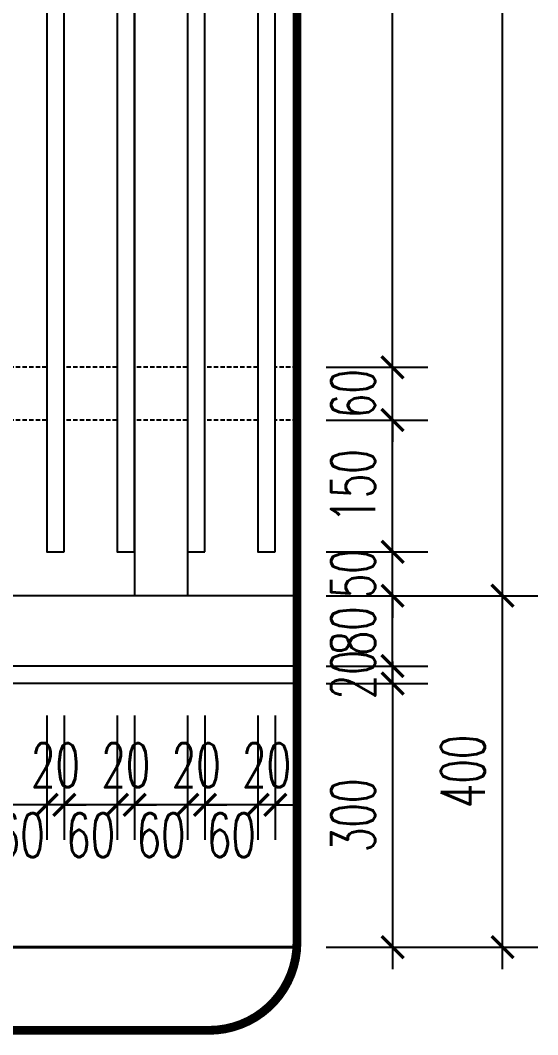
# Model space of a CAD drawing. Header units: millimetres. Extents: x -229618 to 2906, y -178063 to 96806.
# Drawn here: x -130483 to -129306, y -75775 to -73465 of the extents above; entities that cross this region are included whole.
import ezdxf

# ---------------------------------------------------------------- set-up
doc = ezdxf.new("R2010")
doc.units = ezdxf.units.MM
doc.header["$LTSCALE"] = 200
doc.header["$MEASUREMENT"] = 0
doc.header["$PDMODE"] = 3
doc.header["$PDSIZE"] = 50
doc.linetypes.add('DASHED2', pattern=[0.375, 0.25, -0.125])
doc.linetypes.add('HIDDEN', pattern=[0.375, 0.25, -0.125])
doc.layers.get('0').update_dxf_attribs({"color": 95, "linetype": 'CONTINUOUS'})
doc.layers.get('DEFPOINTS').update_dxf_attribs({"linetype": 'CONTINUOUS'})
doc.layers.add('cat', color=1, linetype='CONTINUOUS', lineweight=40)
doc.layers.add('khuat', color=8, linetype='DASHED2', lineweight=15)
for name, color, linetype in [('CUA', 145, 'CONTINUOUS'), ('DIM', 251, 'CONTINUOUS'), ('NETTHAY', 252, 'CONTINUOUS')]:
    doc.layers.add(name, color=color, linetype=linetype)
doc.styles.add('Scale', font='vnsimli.shx', dxfattribs={"width": 0.65, "bigfont": 'bigfont.shx'})
doc.dimstyles.new('Scale', dxfattribs={"dimscale": 75, "dimtxt": 2, "dimasz": 1, "dimexe": 1.6, "dimexo": 0, "dimgap": 0.8, "dimtad": 1, "dimdec": 0, "dimzin": 0, "dimdsep": 46, "dimtxsty": 'Scale', "dimblk": 'ARCHTICK', "dimcen": 0.1, "dimdle": 1, "dimclrd": 256, "dimclre": 256, "dimclrt": 3, "dimadec": 0, "dimazin": 0, "dimtfac": 1, "dimtdec": 0, "dimtix": 1, "dimtmove": 2, "dimatfit": 3, "dimldrblk": 'ARCHTICK', "dimfxl": 0, "dimtolj": 1, "dimtzin": 0, "dimarcsym": 0})

# ---------------------------------------------------------------- blocks, each defined once
blk = doc.blocks.new('_ArchTick')
at = {"color": 0, "linetype": 'ByBlock', "const_width": 0.15}
blk.add_lwpolyline([(-0.5, -0.5), (0.5, 0.5)], dxfattribs=at)
blk = doc.blocks.new('*D1449')
at = {"layer": 'DEFPOINTS', "color": 0, "linetype": 'Continuous'}
for p in [(-129942.5, -75047.8), (-129902.5, -75047.8), (-129942.5, -75251.3)]:
    blk.add_point(p, dxfattribs=at)
at = {"layer": 'DIM', "linetype": 'Continuous', "lineweight": -2}
for p, q in [((-129942.5, -75047.8), (-129942.5, -75331.3)), ((-129902.5, -75047.8), (-129902.5, -75331.3)), ((-129942.5, -75251.3), (-129992.5, -75251.3)), ((-129902.5, -75251.3), (-129942.5, -75251.3)), ((-129902.5, -75251.3), (-129852.5, -75251.3))]:
    blk.add_line(p, q, dxfattribs=at)
at = {"layer": 'DIM', "linetype": 'Continuous', "lineweight": -2, "xscale": 50, "yscale": 50, "zscale": 50}
blk.add_blockref('_ArchTick', (-129942.5, -75251.3), dxfattribs=at)
at = {"layer": 'DIM', "linetype": 'Continuous', "lineweight": -2, "xscale": 50, "yscale": 50, "zscale": 50, "rotation": 180}
blk.add_blockref('_ArchTick', (-129902.5, -75251.3), dxfattribs=at)
at = {"layer": 'DIM', "color": 3, "linetype": 'Continuous', "insert": (-129922.5, -75161.3), "char_height": 100, "attachment_point": 5, "style": 'Scale'}
blk.add_mtext('\\A1;20', dxfattribs=at)
blk = doc.blocks.new('*D1450')
at = {"layer": 'DEFPOINTS', "color": 0, "linetype": 'Continuous'}
for p in [(-130062.5, -75047.8), (-129942.5, -75047.8), (-130062.5, -75251.3)]:
    blk.add_point(p, dxfattribs=at)
at = {"layer": 'DIM', "linetype": 'Continuous', "lineweight": -2}
for p, q in [((-130062.5, -75047.8), (-130062.5, -75331.3)), ((-129942.5, -75047.8), (-129942.5, -75331.3)), ((-129892.5, -75251.3), (-130112.5, -75251.3))]:
    blk.add_line(p, q, dxfattribs=at)
at = {"layer": 'DIM', "linetype": 'Continuous', "lineweight": -2, "xscale": 50, "yscale": 50, "zscale": 50, "rotation": 180}
blk.add_blockref('_ArchTick', (-130062.5, -75251.3), dxfattribs=at)
at = {"layer": 'DIM', "linetype": 'Continuous', "lineweight": -2, "xscale": 50, "yscale": 50, "zscale": 50}
blk.add_blockref('_ArchTick', (-129942.5, -75251.3), dxfattribs=at)
at = {"layer": 'DIM', "color": 3, "linetype": 'Continuous', "insert": (-130002.5, -75320.4), "char_height": 100, "attachment_point": 5, "style": 'Scale'}
blk.add_mtext('\\A1;60', dxfattribs=at)
blk = doc.blocks.new('*D1457')
at = {"layer": 'DEFPOINTS', "color": 0, "linetype": 'Continuous'}
for p in [(-129786.9, -74935.3), (-129635.8, -74935.3), (-129786.9, -74975.3)]:
    blk.add_point(p, dxfattribs=at)
at = {"layer": 'DIM', "linetype": 'Continuous', "lineweight": -2}
for p, q in [((-129635.8, -74935.3), (-129635.8, -74885.3)), ((-129786.9, -74935.3), (-129555.8, -74935.3)), ((-129635.8, -74975.3), (-129635.8, -74935.3)), ((-129786.9, -74975.3), (-129555.8, -74975.3)), ((-129635.8, -74975.3), (-129635.8, -75025.3))]:
    blk.add_line(p, q, dxfattribs=at)
at = {"layer": 'DIM', "linetype": 'Continuous', "lineweight": -2, "xscale": 50, "yscale": 50, "zscale": 50}
for p, rotation in [((-129635.8, -74935.3), 270), ((-129635.8, -74975.3), 90)]:
    blk.add_blockref('_ArchTick', p, dxfattribs=dict(at, rotation=rotation))
at = {"layer": 'DIM', "color": 3, "linetype": 'Continuous', "insert": (-129725.8, -74955.3), "char_height": 100, "attachment_point": 5, "rotation": 90, "style": 'Scale'}
blk.add_mtext('\\A1;20', dxfattribs=at)
blk = doc.blocks.new('*D1458')
at = {"layer": 'DEFPOINTS', "color": 0, "linetype": 'Continuous'}
for p in [(-129786.9, -74775.3), (-129635.8, -74775.3), (-129786.9, -74935.3)]:
    blk.add_point(p, dxfattribs=at)
at = {"layer": 'DIM', "linetype": 'Continuous', "lineweight": -2}
for p, q in [((-129635.8, -74775.3), (-129635.8, -74725.3)), ((-129786.9, -74775.3), (-129555.8, -74775.3)), ((-129635.8, -74935.3), (-129635.8, -74775.3)), ((-129786.9, -74935.3), (-129555.8, -74935.3)), ((-129635.8, -74935.3), (-129635.8, -74985.3))]:
    blk.add_line(p, q, dxfattribs=at)
at = {"layer": 'DIM', "linetype": 'Continuous', "lineweight": -2, "xscale": 50, "yscale": 50, "zscale": 50}
for p, rotation in [((-129635.8, -74775.3), 270), ((-129635.8, -74935.3), 90)]:
    blk.add_blockref('_ArchTick', p, dxfattribs=dict(at, rotation=rotation))
at = {"layer": 'DIM', "color": 3, "linetype": 'Continuous', "insert": (-129725.8, -74855.3), "char_height": 100, "attachment_point": 5, "rotation": 90, "style": 'Scale'}
blk.add_mtext('\\A1;80', dxfattribs=at)
blk = doc.blocks.new('*D1459')
at = {"layer": 'DEFPOINTS', "color": 0, "linetype": 'Continuous'}
for p in [(-129786.9, -74675.3), (-129635.8, -74675.3), (-129786.9, -74775.3)]:
    blk.add_point(p, dxfattribs=at)
at = {"layer": 'DIM', "linetype": 'Continuous', "lineweight": -2}
for p, q in [((-129635.8, -74675.3), (-129635.8, -74625.3)), ((-129786.9, -74675.3), (-129555.8, -74675.3)), ((-129635.8, -74775.3), (-129635.8, -74675.3)), ((-129786.9, -74775.3), (-129555.8, -74775.3)), ((-129635.8, -74775.3), (-129635.8, -74825.3))]:
    blk.add_line(p, q, dxfattribs=at)
at = {"layer": 'DIM', "linetype": 'Continuous', "lineweight": -2, "xscale": 50, "yscale": 50, "zscale": 50}
for p, rotation in [((-129635.8, -74675.3), 270), ((-129635.8, -74775.3), 90)]:
    blk.add_blockref('_ArchTick', p, dxfattribs=dict(at, rotation=rotation))
at = {"layer": 'DIM', "color": 3, "linetype": 'Continuous', "insert": (-129725.8, -74725.3), "char_height": 100, "attachment_point": 5, "rotation": 90, "style": 'Scale'}
blk.add_mtext('\\A1;50', dxfattribs=at)
blk = doc.blocks.new('*D1460')
at = {"layer": 'DEFPOINTS', "color": 0, "linetype": 'Continuous'}
for p in [(-129786.9, -74375.3), (-129635.8, -74375.3), (-129786.9, -74675.3)]:
    blk.add_point(p, dxfattribs=at)
at = {"layer": 'DIM', "linetype": 'Continuous', "lineweight": -2}
for p, q in [((-129635.8, -74725.3), (-129635.8, -74325.3)), ((-129786.9, -74375.3), (-129555.8, -74375.3)), ((-129786.9, -74675.3), (-129555.8, -74675.3))]:
    blk.add_line(p, q, dxfattribs=at)
at = {"layer": 'DIM', "linetype": 'Continuous', "lineweight": -2, "xscale": 50, "yscale": 50, "zscale": 50}
for p, rotation in [((-129635.8, -74375.3), 90), ((-129635.8, -74675.3), 270)]:
    blk.add_blockref('_ArchTick', p, dxfattribs=dict(at, rotation=rotation))
at = {"layer": 'DIM', "color": 3, "linetype": 'Continuous', "insert": (-129725.8, -74525.3), "char_height": 100, "attachment_point": 5, "rotation": 90, "style": 'Scale'}
blk.add_mtext('\\A1;150', dxfattribs=at)
blk = doc.blocks.new('*D1461')
at = {"layer": 'DEFPOINTS', "color": 0, "linetype": 'Continuous'}
for p in [(-129786.9, -74255.3), (-129635.8, -74255.3), (-129786.9, -74375.3)]:
    blk.add_point(p, dxfattribs=at)
at = {"layer": 'DIM', "linetype": 'Continuous', "lineweight": -2}
for p, q in [((-129635.8, -74255.3), (-129635.8, -74205.3)), ((-129786.9, -74255.3), (-129555.8, -74255.3)), ((-129635.8, -74375.3), (-129635.8, -74255.3)), ((-129786.9, -74375.3), (-129555.8, -74375.3)), ((-129635.8, -74375.3), (-129635.8, -74425.3))]:
    blk.add_line(p, q, dxfattribs=at)
at = {"layer": 'DIM', "linetype": 'Continuous', "lineweight": -2, "xscale": 50, "yscale": 50, "zscale": 50}
for p, rotation in [((-129635.8, -74255.3), 270), ((-129635.8, -74375.3), 90)]:
    blk.add_blockref('_ArchTick', p, dxfattribs=dict(at, rotation=rotation))
at = {"layer": 'DIM', "color": 3, "linetype": 'Continuous', "insert": (-129725.8, -74315.3), "char_height": 100, "attachment_point": 5, "rotation": 90, "style": 'Scale'}
blk.add_mtext('\\A1;60', dxfattribs=at)
blk = doc.blocks.new('*D1462')
at = {"layer": 'DEFPOINTS', "color": 0, "linetype": 'Continuous'}
for p in [(-129786.9, -72195.3), (-129635.8, -72195.3), (-129786.9, -74255.3)]:
    blk.add_point(p, dxfattribs=at)
at = {"layer": 'DIM', "linetype": 'Continuous', "lineweight": -2}
for p, q in [((-129635.8, -74305.3), (-129635.8, -72145.3)), ((-129786.9, -72195.3), (-129555.8, -72195.3)), ((-129786.9, -74255.3), (-129555.8, -74255.3))]:
    blk.add_line(p, q, dxfattribs=at)
at = {"layer": 'DIM', "linetype": 'Continuous', "lineweight": -2, "xscale": 50, "yscale": 50, "zscale": 50}
for p, rotation in [((-129635.8, -72195.3), 90), ((-129635.8, -74255.3), 270)]:
    blk.add_blockref('_ArchTick', p, dxfattribs=dict(at, rotation=rotation))
at = {"layer": 'DIM', "color": 3, "linetype": 'Continuous', "insert": (-129725.8, -73225.3), "char_height": 100, "attachment_point": 5, "rotation": 90, "style": 'Scale'}
blk.add_mtext('\\A1;1030', dxfattribs=at)
blk = doc.blocks.new('*D1466')
at = {"layer": 'DEFPOINTS', "color": 0, "linetype": 'Continuous'}
for p in [(-129786.9, -74975.3), (-129786.9, -75575.3), (-129635.8, -75575.3)]:
    blk.add_point(p, dxfattribs=at)
at = {"layer": 'DIM', "linetype": 'Continuous', "lineweight": -2}
for p, q in [((-129635.8, -74925.3), (-129635.8, -75625.3)), ((-129786.9, -74975.3), (-129555.8, -74975.3)), ((-129786.9, -75575.3), (-129555.8, -75575.3))]:
    blk.add_line(p, q, dxfattribs=at)
at = {"layer": 'DIM', "linetype": 'Continuous', "lineweight": -2, "xscale": 50, "yscale": 50, "zscale": 50}
for p, rotation in [((-129635.8, -74975.3), 90), ((-129635.8, -75575.3), 270)]:
    blk.add_blockref('_ArchTick', p, dxfattribs=dict(at, rotation=rotation))
at = {"layer": 'DIM', "color": 3, "linetype": 'Continuous', "insert": (-129725.8, -75275.3), "char_height": 100, "attachment_point": 5, "rotation": 90, "style": 'Scale'}
blk.add_mtext('\\A1;300', dxfattribs=at)
blk = doc.blocks.new('*D1467')
at = {"layer": 'DEFPOINTS', "color": 0, "linetype": 'Continuous'}
for p in [(-129737.8, -74775.3), (-129385.8, -74775.3), (-129737.8, -75575.3)]:
    blk.add_point(p, dxfattribs=at)
at = {"layer": 'DIM', "linetype": 'Continuous', "lineweight": -2}
for p, q in [((-129385.8, -75625.3), (-129385.8, -74725.3)), ((-129737.8, -74775.3), (-129305.8, -74775.3)), ((-129737.8, -75575.3), (-129305.8, -75575.3))]:
    blk.add_line(p, q, dxfattribs=at)
at = {"layer": 'DIM', "linetype": 'Continuous', "lineweight": -2, "xscale": 50, "yscale": 50, "zscale": 50}
for p, rotation in [((-129385.8, -74775.3), 90), ((-129385.8, -75575.3), 270)]:
    blk.add_blockref('_ArchTick', p, dxfattribs=dict(at, rotation=rotation))
at = {"layer": 'DIM', "color": 3, "linetype": 'Continuous', "insert": (-129475.8, -75175.3), "char_height": 100, "attachment_point": 5, "rotation": 90, "style": 'Scale'}
blk.add_mtext('\\A1;400', dxfattribs=at)
blk = doc.blocks.new('*D1468')
at = {"layer": 'DEFPOINTS', "color": 0, "linetype": 'Continuous'}
for p in [(-129786.9, -71675.3), (-129385.8, -71675.3), (-129786.9, -74775.3)]:
    blk.add_point(p, dxfattribs=at)
at = {"layer": 'DIM', "linetype": 'Continuous', "lineweight": -2}
for p, q in [((-129385.8, -74825.3), (-129385.8, -71625.3)), ((-129786.9, -71675.3), (-129305.8, -71675.3)), ((-129786.9, -74775.3), (-129305.8, -74775.3))]:
    blk.add_line(p, q, dxfattribs=at)
at = {"layer": 'DIM', "linetype": 'Continuous', "lineweight": -2, "xscale": 50, "yscale": 50, "zscale": 50}
for p, rotation in [((-129385.8, -71675.3), 90), ((-129385.8, -74775.3), 270)]:
    blk.add_blockref('_ArchTick', p, dxfattribs=dict(at, rotation=rotation))
at = {"layer": 'DIM', "color": 3, "linetype": 'Continuous', "insert": (-129475.8, -73225.3), "char_height": 100, "attachment_point": 5, "rotation": 90, "style": 'Scale'}
blk.add_mtext('\\A1;1550', dxfattribs=at)
blk = doc.blocks.new('*D1508')
at = {"layer": 'DEFPOINTS', "color": 0, "linetype": 'Continuous'}
for p in [(-130102.5, -75047.8), (-130062.5, -75047.8), (-130102.5, -75251.3)]:
    blk.add_point(p, dxfattribs=at)
at = {"layer": 'DIM', "linetype": 'Continuous', "lineweight": -2}
for p, q in [((-130102.5, -75047.8), (-130102.5, -75331.3)), ((-130062.5, -75047.8), (-130062.5, -75331.3)), ((-130102.5, -75251.3), (-130152.5, -75251.3)), ((-130062.5, -75251.3), (-130102.5, -75251.3)), ((-130062.5, -75251.3), (-130012.5, -75251.3))]:
    blk.add_line(p, q, dxfattribs=at)
at = {"layer": 'DIM', "linetype": 'Continuous', "lineweight": -2, "xscale": 50, "yscale": 50, "zscale": 50}
blk.add_blockref('_ArchTick', (-130102.5, -75251.3), dxfattribs=at)
at = {"layer": 'DIM', "linetype": 'Continuous', "lineweight": -2, "xscale": 50, "yscale": 50, "zscale": 50, "rotation": 180}
blk.add_blockref('_ArchTick', (-130062.5, -75251.3), dxfattribs=at)
at = {"layer": 'DIM', "color": 3, "linetype": 'Continuous', "insert": (-130082.5, -75161.3), "char_height": 100, "attachment_point": 5, "style": 'Scale'}
blk.add_mtext('\\A1;20', dxfattribs=at)
blk = doc.blocks.new('*D1509')
at = {"layer": 'DEFPOINTS', "color": 0, "linetype": 'Continuous'}
for p in [(-130222.5, -75047.8), (-130102.5, -75047.8), (-130222.5, -75251.3)]:
    blk.add_point(p, dxfattribs=at)
at = {"layer": 'DIM', "linetype": 'Continuous', "lineweight": -2}
for p, q in [((-130222.5, -75047.8), (-130222.5, -75331.3)), ((-130102.5, -75047.8), (-130102.5, -75331.3)), ((-130052.5, -75251.3), (-130272.5, -75251.3))]:
    blk.add_line(p, q, dxfattribs=at)
at = {"layer": 'DIM', "linetype": 'Continuous', "lineweight": -2, "xscale": 50, "yscale": 50, "zscale": 50, "rotation": 180}
blk.add_blockref('_ArchTick', (-130222.5, -75251.3), dxfattribs=at)
at = {"layer": 'DIM', "linetype": 'Continuous', "lineweight": -2, "xscale": 50, "yscale": 50, "zscale": 50}
blk.add_blockref('_ArchTick', (-130102.5, -75251.3), dxfattribs=at)
at = {"layer": 'DIM', "color": 3, "linetype": 'Continuous', "insert": (-130162.5, -75320.4), "char_height": 100, "attachment_point": 5, "style": 'Scale'}
blk.add_mtext('\\A1;60', dxfattribs=at)
blk = doc.blocks.new('*D1510')
at = {"layer": 'DEFPOINTS', "color": 0, "linetype": 'Continuous'}
for p in [(-130262.5, -75047.8), (-130222.5, -75047.8), (-130262.5, -75251.3)]:
    blk.add_point(p, dxfattribs=at)
at = {"layer": 'DIM', "linetype": 'Continuous', "lineweight": -2}
for p, q in [((-130262.5, -75047.8), (-130262.5, -75331.3)), ((-130222.5, -75047.8), (-130222.5, -75331.3)), ((-130262.5, -75251.3), (-130312.5, -75251.3)), ((-130222.5, -75251.3), (-130262.5, -75251.3)), ((-130222.5, -75251.3), (-130172.5, -75251.3))]:
    blk.add_line(p, q, dxfattribs=at)
at = {"layer": 'DIM', "linetype": 'Continuous', "lineweight": -2, "xscale": 50, "yscale": 50, "zscale": 50}
blk.add_blockref('_ArchTick', (-130262.5, -75251.3), dxfattribs=at)
at = {"layer": 'DIM', "linetype": 'Continuous', "lineweight": -2, "xscale": 50, "yscale": 50, "zscale": 50, "rotation": 180}
blk.add_blockref('_ArchTick', (-130222.5, -75251.3), dxfattribs=at)
at = {"layer": 'DIM', "color": 3, "linetype": 'Continuous', "insert": (-130242.5, -75161.3), "char_height": 100, "attachment_point": 5, "style": 'Scale'}
blk.add_mtext('\\A1;20', dxfattribs=at)
blk = doc.blocks.new('*D1511')
at = {"layer": 'DEFPOINTS', "color": 0, "linetype": 'Continuous'}
for p in [(-130382.5, -75047.8), (-130262.5, -75047.8), (-130382.5, -75251.3)]:
    blk.add_point(p, dxfattribs=at)
at = {"layer": 'DIM', "linetype": 'Continuous', "lineweight": -2}
for p, q in [((-130382.5, -75047.8), (-130382.5, -75331.3)), ((-130262.5, -75047.8), (-130262.5, -75331.3)), ((-130212.5, -75251.3), (-130432.5, -75251.3))]:
    blk.add_line(p, q, dxfattribs=at)
at = {"layer": 'DIM', "linetype": 'Continuous', "lineweight": -2, "xscale": 50, "yscale": 50, "zscale": 50, "rotation": 180}
blk.add_blockref('_ArchTick', (-130382.5, -75251.3), dxfattribs=at)
at = {"layer": 'DIM', "linetype": 'Continuous', "lineweight": -2, "xscale": 50, "yscale": 50, "zscale": 50}
blk.add_blockref('_ArchTick', (-130262.5, -75251.3), dxfattribs=at)
at = {"layer": 'DIM', "color": 3, "linetype": 'Continuous', "insert": (-130322.5, -75320.4), "char_height": 100, "attachment_point": 5, "style": 'Scale'}
blk.add_mtext('\\A1;60', dxfattribs=at)
blk = doc.blocks.new('*D1512')
at = {"layer": 'DEFPOINTS', "color": 0, "linetype": 'Continuous'}
for p in [(-130422.5, -75047.8), (-130382.5, -75047.8), (-130422.5, -75251.3)]:
    blk.add_point(p, dxfattribs=at)
at = {"layer": 'DIM', "linetype": 'Continuous', "lineweight": -2}
for p, q in [((-130422.5, -75047.8), (-130422.5, -75331.3)), ((-130382.5, -75047.8), (-130382.5, -75331.3)), ((-130422.5, -75251.3), (-130472.5, -75251.3)), ((-130382.5, -75251.3), (-130422.5, -75251.3)), ((-130382.5, -75251.3), (-130332.5, -75251.3))]:
    blk.add_line(p, q, dxfattribs=at)
at = {"layer": 'DIM', "linetype": 'Continuous', "lineweight": -2, "xscale": 50, "yscale": 50, "zscale": 50}
blk.add_blockref('_ArchTick', (-130422.5, -75251.3), dxfattribs=at)
at = {"layer": 'DIM', "linetype": 'Continuous', "lineweight": -2, "xscale": 50, "yscale": 50, "zscale": 50, "rotation": 180}
blk.add_blockref('_ArchTick', (-130382.5, -75251.3), dxfattribs=at)
at = {"layer": 'DIM', "color": 3, "linetype": 'Continuous', "insert": (-130402.5, -75161.3), "char_height": 100, "attachment_point": 5, "style": 'Scale'}
blk.add_mtext('\\A1;20', dxfattribs=at)
blk = doc.blocks.new('*D1513')
at = {"layer": 'DEFPOINTS', "color": 0, "linetype": 'Continuous'}
for p in [(-130542.5, -75047.8), (-130422.5, -75047.8), (-130542.5, -75251.3)]:
    blk.add_point(p, dxfattribs=at)
at = {"layer": 'DIM', "linetype": 'Continuous', "lineweight": -2}
for p, q in [((-130542.5, -75047.8), (-130542.5, -75331.3)), ((-130422.5, -75047.8), (-130422.5, -75331.3)), ((-130372.5, -75251.3), (-130592.5, -75251.3))]:
    blk.add_line(p, q, dxfattribs=at)
at = {"layer": 'DIM', "linetype": 'Continuous', "lineweight": -2, "xscale": 50, "yscale": 50, "zscale": 50, "rotation": 180}
blk.add_blockref('_ArchTick', (-130542.5, -75251.3), dxfattribs=at)
at = {"layer": 'DIM', "linetype": 'Continuous', "lineweight": -2, "xscale": 50, "yscale": 50, "zscale": 50}
blk.add_blockref('_ArchTick', (-130422.5, -75251.3), dxfattribs=at)
at = {"layer": 'DIM', "color": 3, "linetype": 'Continuous', "insert": (-130482.5, -75320.4), "char_height": 100, "attachment_point": 5, "style": 'Scale'}
blk.add_mtext('\\A1;60', dxfattribs=at)

msp = doc.modelspace()

# ---------------------------------------------------------------- linework, layer by layer
at = {"layer": 'cat', "linetype": 'Continuous'}
msp.add_line((-129853.3, -75575.3), (-133043.1, -75575.3), dxfattribs=at)
at = {"layer": 'CUA', "linetype": 'Continuous'}
for p, q in [((-130222.5, -72075.3), (-130222.5, -74775.3)), ((-130102.5, -72075.3), (-130102.5, -74775.3))]:
    msp.add_line(p, q, dxfattribs=at)
at = {"layer": 'CUA', "linetype": 'HIDDEN', "ltscale": 0.2}
for p, q in [((-130422.5, -74255.3), (-130542.5, -74255.3)), ((-130262.5, -74255.3), (-130382.5, -74255.3)), ((-130102.5, -74255.3), (-130222.5, -74255.3)), ((-129942.5, -74255.3), (-130062.5, -74255.3)), ((-129853.3, -74255.3), (-129902.5, -74255.3)), ((-130422.5, -74375.3), (-130542.5, -74375.3)), ((-130262.5, -74375.3), (-130382.5, -74375.3)), ((-130102.5, -74375.3), (-130222.5, -74375.3)), ((-129942.5, -74375.3), (-130062.5, -74375.3)), ((-129853.3, -74375.3), (-129902.5, -74375.3))]:
    msp.add_line(p, q, dxfattribs=at)
at = {"layer": 'CUA', "linetype": 'Continuous'}
for points in [[(-130382.5, -74675.3), (-130382.5, -71675.3), (-130422.5, -71675.3), (-130422.5, -74675.3)], [(-130222.5, -74675.3), (-130222.5, -71675.3), (-130262.5, -71675.3), (-130262.5, -74675.3)], [(-130062.5, -74675.3), (-130062.5, -71675.3), (-130102.5, -71675.3), (-130102.5, -74675.3)], [(-129902.5, -74675.3), (-129902.5, -71675.3), (-129942.5, -71675.3), (-129942.5, -74675.3)]]:
    msp.add_lwpolyline(points, close=True, dxfattribs=at)
at = {"layer": 'khuat', "color": 5, "ltscale": 2, "const_width": 20}
msp.add_lwpolyline([(-129853.3, -71427.5), (-132843.1, -71427.5, 0.414214), (-133043.1, -71627.5), (-133043.1, -75764.7), (-130053.3, -75764.7, 0.414214), (-129853.3, -75564.7)], format="xyb", close=True, dxfattribs=at)
at = {"layer": 'NETTHAY', "linetype": 'Continuous'}
for p, q in [((-129853.3, -74775.3), (-133043.1, -74775.3)), ((-129853.3, -74935.3), (-133043.1, -74935.3)), ((-129853.3, -74975.3), (-133043.1, -74975.3))]:
    msp.add_line(p, q, dxfattribs=at)

# ---------------------------------------------------------------- dimensions: what is measured, and where the dimension line sits
at = {"layer": 'DIM', "linetype": 'Continuous'}
for base, p1, p2, angle, picture, middle in [((-129385.8, -71675.3), (-129786.9, -74775.3), (-129786.9, -71675.3), 90, '*D1468', (-129475.8, -73225.3)), ((-129635.8, -72195.3), (-129786.9, -74255.3), (-129786.9, -72195.3), 90, '*D1462', (-129725.8, -73225.3)), ((-129635.8, -74255.3), (-129786.9, -74375.3), (-129786.9, -74255.3), 90, '*D1461', (-129725.8, -74315.3)), ((-129635.8, -74375.3), (-129786.9, -74675.3), (-129786.9, -74375.3), 90, '*D1460', (-129725.8, -74525.3)), ((-129635.8, -74675.3), (-129786.9, -74775.3), (-129786.9, -74675.3), 90, '*D1459', (-129725.8, -74725.3)), ((-129635.8, -74775.3), (-129786.9, -74935.3), (-129786.9, -74775.3), 90, '*D1458', (-129725.8, -74855.3)), ((-129385.8, -74775.3), (-129737.8, -75575.3), (-129737.8, -74775.3), 90, '*D1467', (-129475.8, -75175.3)), ((-129635.8, -74935.3), (-129786.9, -74975.3), (-129786.9, -74935.3), 90, '*D1457', (-129725.8, -74955.3)), ((-129635.8, -75575.3), (-129786.9, -74975.3), (-129786.9, -75575.3), 90, '*D1466', (-129725.8, -75275.3)), ((-130422.5, -75251.3), (-130382.5, -75047.8), (-130422.5, -75047.8), 180, '*D1512', (-130402.5, -75161.3)), ((-130262.5, -75251.3), (-130222.5, -75047.8), (-130262.5, -75047.8), 180, '*D1510', (-130242.5, -75161.3)), ((-130102.5, -75251.3), (-130062.5, -75047.8), (-130102.5, -75047.8), 180, '*D1508', (-130082.5, -75161.3)), ((-129942.5, -75251.3), (-129902.5, -75047.8), (-129942.5, -75047.8), 180, '*D1449', (-129922.5, -75161.3))]:
    dim = msp.add_linear_dim(base=base, p1=p1, p2=p2, angle=angle, dimstyle='Scale', override={"dimscale": 50, "dimlfac": 0.5}, dxfattribs=at)
    dim.commit()
    dim.dimension.update_dxf_attribs({"geometry": picture, "text_midpoint": middle})
for base, p1, p2, picture, middle in [((-130542.5, -75251.3), (-130422.5, -75047.8), (-130542.5, -75047.8), '*D1513', (-130482.5, -75320.4)), ((-130382.5, -75251.3), (-130262.5, -75047.8), (-130382.5, -75047.8), '*D1511', (-130322.5, -75320.4)), ((-130222.5, -75251.3), (-130102.5, -75047.8), (-130222.5, -75047.8), '*D1509', (-130162.5, -75320.4)), ((-130062.5, -75251.3), (-129942.5, -75047.8), (-130062.5, -75047.8), '*D1450', (-130002.5, -75320.4))]:
    dim = msp.add_linear_dim(base=base, p1=p1, p2=p2, angle=180, dimstyle='Scale', override={"dimscale": 50, "dimlfac": 0.5}, dxfattribs=at)
    dim.commit()
    dim.dimension.update_dxf_attribs({"geometry": picture, "text_midpoint": middle, "dimtype": 160})

doc.saveas('drawing.dxf')
